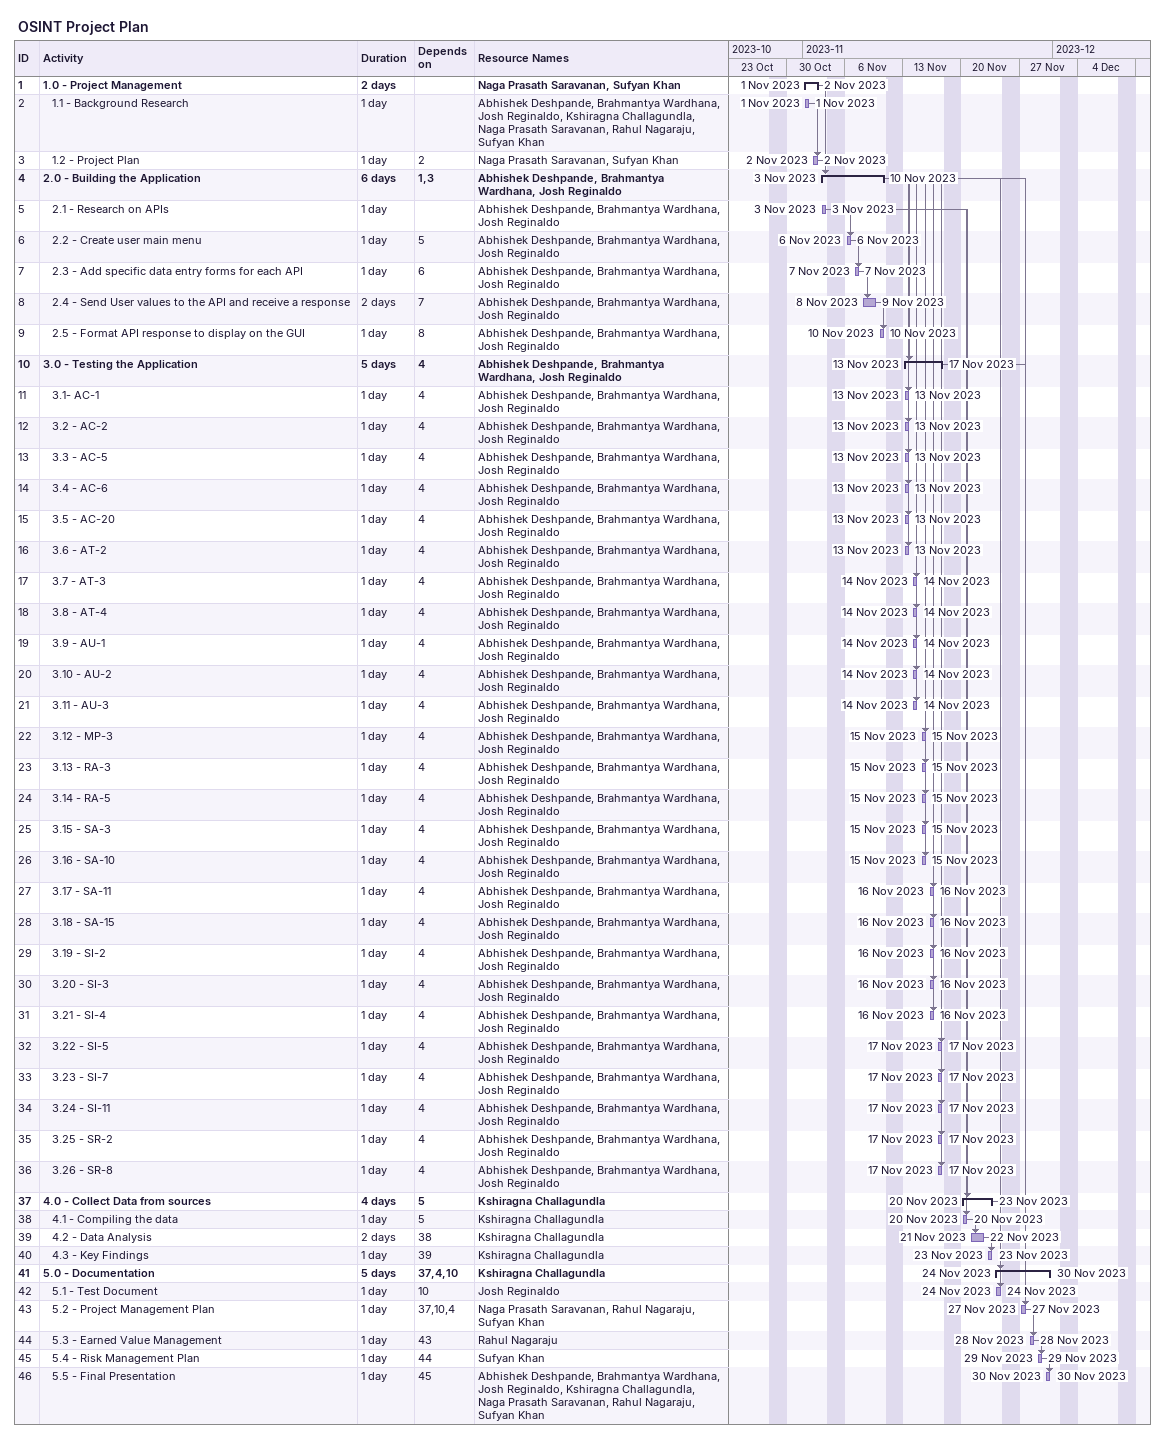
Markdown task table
OSINT Project Plan

| ID | Level | Task | Duration | Start | Finish | Predecessors | Resources |
|---|---|---|---|---|---|---|---|
| 1 | 1 | **1.0 - Project Management** | 2d | 2023-11-01 | 2023-11-02 |  | Naga Prasath Saravanan, Sufyan Khan |
| 2 | 2 | 1.1 - Background Research | 1d | 2023-11-01 | 2023-11-01 |  | Abhishek Deshpande, Brahmantya Wardhana, Josh Reginaldo, Kshiragna Challagundla, Naga Prasath Saravanan, Rahul Nagaraju, Sufyan Khan |
| 3 | 2 | 1.2 - Project Plan | 1d | 2023-11-02 | 2023-11-02 | 2 | Naga Prasath Saravanan, Sufyan Khan |
| 4 | 1 | **2.0 - Building the Application** | 6d | 2023-11-03 | 2023-11-10 | 1, 3 | Abhishek Deshpande, Brahmantya Wardhana, Josh Reginaldo |
| 5 | 2 | 2.1 - Research on APIs | 1d | 2023-11-03 | 2023-11-03 |  | Abhishek Deshpande, Brahmantya Wardhana, Josh Reginaldo |
| 6 | 2 | 2.2 - Create user main menu | 1d | 2023-11-06 | 2023-11-06 | 5 | Abhishek Deshpande, Brahmantya Wardhana, Josh Reginaldo |
| 7 | 2 | 2.3 - Add specific data entry forms for each API | 1d | 2023-11-07 | 2023-11-07 | 6 | Abhishek Deshpande, Brahmantya Wardhana, Josh Reginaldo |
| 8 | 2 | 2.4 - Send User values to the API and receive a response | 2d | 2023-11-08 | 2023-11-09 | 7 | Abhishek Deshpande, Brahmantya Wardhana, Josh Reginaldo |
| 9 | 2 | 2.5 - Format API response to display on the GUI | 1d | 2023-11-10 | 2023-11-10 | 8 | Abhishek Deshpande, Brahmantya Wardhana, Josh Reginaldo |
| 10 | 1 | **3.0 - Testing the Application** | 5d | 2023-11-13 | 2023-11-17 | 4 | Abhishek Deshpande, Brahmantya Wardhana, Josh Reginaldo |
| 11 | 2 | 3.1- AC-1 | 1d | 2023-11-13 | 2023-11-13 | 4 | Abhishek Deshpande, Brahmantya Wardhana, Josh Reginaldo |
| 12 | 2 | 3.2 - AC-2 | 1d | 2023-11-13 | 2023-11-13 | 4 | Abhishek Deshpande, Brahmantya Wardhana, Josh Reginaldo |
| 13 | 2 | 3.3 - AC-5 | 1d | 2023-11-13 | 2023-11-13 | 4 | Abhishek Deshpande, Brahmantya Wardhana, Josh Reginaldo |
| 14 | 2 | 3.4 - AC-6 | 1d | 2023-11-13 | 2023-11-13 | 4 | Abhishek Deshpande, Brahmantya Wardhana, Josh Reginaldo |
| 15 | 2 | 3.5 - AC-20 | 1d | 2023-11-13 | 2023-11-13 | 4 | Abhishek Deshpande, Brahmantya Wardhana, Josh Reginaldo |
| 16 | 2 | 3.6 - AT-2 | 1d | 2023-11-13 | 2023-11-13 | 4 | Abhishek Deshpande, Brahmantya Wardhana, Josh Reginaldo |
| 17 | 2 | 3.7 - AT-3 | 1d | 2023-11-14 | 2023-11-14 | 4 | Abhishek Deshpande, Brahmantya Wardhana, Josh Reginaldo |
| 18 | 2 | 3.8 - AT-4 | 1d | 2023-11-14 | 2023-11-14 | 4 | Abhishek Deshpande, Brahmantya Wardhana, Josh Reginaldo |
| 19 | 2 | 3.9 - AU-1 | 1d | 2023-11-14 | 2023-11-14 | 4 | Abhishek Deshpande, Brahmantya Wardhana, Josh Reginaldo |
| 20 | 2 | 3.10 - AU-2 | 1d | 2023-11-14 | 2023-11-14 | 4 | Abhishek Deshpande, Brahmantya Wardhana, Josh Reginaldo |
| 21 | 2 | 3.11 - AU-3 | 1d | 2023-11-14 | 2023-11-14 | 4 | Abhishek Deshpande, Brahmantya Wardhana, Josh Reginaldo |
| 22 | 2 | 3.12 - MP-3 | 1d | 2023-11-15 | 2023-11-15 | 4 | Abhishek Deshpande, Brahmantya Wardhana, Josh Reginaldo |
| 23 | 2 | 3.13 - RA-3 | 1d | 2023-11-15 | 2023-11-15 | 4 | Abhishek Deshpande, Brahmantya Wardhana, Josh Reginaldo |
| 24 | 2 | 3.14 - RA-5 | 1d | 2023-11-15 | 2023-11-15 | 4 | Abhishek Deshpande, Brahmantya Wardhana, Josh Reginaldo |
| 25 | 2 | 3.15 - SA-3 | 1d | 2023-11-15 | 2023-11-15 | 4 | Abhishek Deshpande, Brahmantya Wardhana, Josh Reginaldo |
| 26 | 2 | 3.16 - SA-10 | 1d | 2023-11-15 | 2023-11-15 | 4 | Abhishek Deshpande, Brahmantya Wardhana, Josh Reginaldo |
| 27 | 2 | 3.17 - SA-11 | 1d | 2023-11-16 | 2023-11-16 | 4 | Abhishek Deshpande, Brahmantya Wardhana, Josh Reginaldo |
| 28 | 2 | 3.18 - SA-15 | 1d | 2023-11-16 | 2023-11-16 | 4 | Abhishek Deshpande, Brahmantya Wardhana, Josh Reginaldo |
| 29 | 2 | 3.19 - SI-2 | 1d | 2023-11-16 | 2023-11-16 | 4 | Abhishek Deshpande, Brahmantya Wardhana, Josh Reginaldo |
| 30 | 2 | 3.20 - SI-3 | 1d | 2023-11-16 | 2023-11-16 | 4 | Abhishek Deshpande, Brahmantya Wardhana, Josh Reginaldo |
| 31 | 2 | 3.21 - SI-4 | 1d | 2023-11-16 | 2023-11-16 | 4 | Abhishek Deshpande, Brahmantya Wardhana, Josh Reginaldo |
| 32 | 2 | 3.22 - SI-5 | 1d | 2023-11-17 | 2023-11-17 | 4 | Abhishek Deshpande, Brahmantya Wardhana, Josh Reginaldo |
| 33 | 2 | 3.23 - SI-7 | 1d | 2023-11-17 | 2023-11-17 | 4 | Abhishek Deshpande, Brahmantya Wardhana, Josh Reginaldo |
| 34 | 2 | 3.24 - SI-11 | 1d | 2023-11-17 | 2023-11-17 | 4 | Abhishek Deshpande, Brahmantya Wardhana, Josh Reginaldo |
| 35 | 2 | 3.25 - SR-2 | 1d | 2023-11-17 | 2023-11-17 | 4 | Abhishek Deshpande, Brahmantya Wardhana, Josh Reginaldo |
| 36 | 2 | 3.26 - SR-8 | 1d | 2023-11-17 | 2023-11-17 | 4 | Abhishek Deshpande, Brahmantya Wardhana, Josh Reginaldo |
| 37 | 1 | **4.0 - Collect Data from sources** | 4d | 2023-11-20 | 2023-11-23 | 5 | Kshiragna Challagundla |
| 38 | 2 | 4.1 - Compiling the data | 1d | 2023-11-20 | 2023-11-20 | 5 | Kshiragna Challagundla |
| 39 | 2 | 4.2 - Data Analysis | 2d | 2023-11-21 | 2023-11-22 | 38 | Kshiragna Challagundla |
| 40 | 2 | 4.3 - Key Findings | 1d | 2023-11-23 | 2023-11-23 | 39 | Kshiragna Challagundla |
| 41 | 1 | **5.0 - Documentation** | 5d | 2023-11-24 | 2023-11-30 | 37, 4, 10 | Kshiragna Challagundla |
| 42 | 2 | 5.1 - Test Document | 1d | 2023-11-24 | 2023-11-24 | 10 | Josh Reginaldo |
| 43 | 2 | 5.2 - Project Management Plan | 1d | 2023-11-27 | 2023-11-27 | 37, 10, 4 | Naga Prasath Saravanan, Rahul Nagaraju, Sufyan Khan |
| 44 | 2 | 5.3 - Earned Value Management | 1d | 2023-11-28 | 2023-11-28 | 43 | Rahul Nagaraju |
| 45 | 2 | 5.4 - Risk Management Plan | 1d | 2023-11-29 | 2023-11-29 | 44 | Sufyan Khan |
| 46 | 2 | 5.5 - Final Presentation | 1d | 2023-11-30 | 2023-11-30 | 45 | Abhishek Deshpande, Brahmantya Wardhana, Josh Reginaldo, Kshiragna Challagundla, Naga Prasath Saravanan, Rahul Nagaraju, Sufyan Khan |
